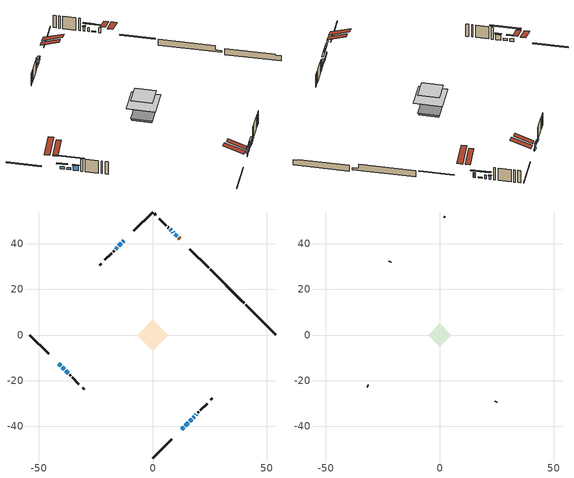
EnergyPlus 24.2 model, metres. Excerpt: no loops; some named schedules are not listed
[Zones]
conditioned space
 floor adiabatic (AdiabaticFloorConstruction): -6.83,0 0,6.83 6.83,0 0,-6.83 z3.37
 floor foundation (Slab1 construction): -4.68,0 0,4.68 4.68,0 0,-4.68 z-2.19
 floor foundation (Slab1 construction 1): -4.97,0 0,4.97 4.97,0 0,-4.97 z-1.43
 wall outside (RimJoist1 construction): 0,-54.03 8.3,-45.73 / -54.03,0 -45.73,-8.3 / 0,54.03 -8.3,45.73 / 24.57,29.46 16.27,37.76 z0.93:1.23
 wall outside (AdiabaticWallConstruction 1): 11.84,42.19 11.32,42.71 z0.93:2.96
 wall outside (AdiabaticWallConstruction): -12.73,41.31 -13.16,40.87 z0.93:1.24; -41.3,-12.73 -40.42,-13.61 / -15.57,38.46 -16.31,37.73 / 16.22,-37.82 17.1,-36.94 z0.93:1.97; 10.67,43.37 9.75,44.28 z0.93:1.41; 12.73,-41.3 13.61,-40.42 / 14.27,-39.77 15.56,-38.47 / -39.77,-14.26 -38.89,-15.15 z0.93:1.72; -13.82,40.22 -14.91,39.12 z0.93:2.78; 9.09,44.94 8.72,45.32 / 8.06,45.97 7.68,46.35 z0.93:2.48; -38.23,-15.8 -37.14,-16.9 z0.93:2.96; 17.75,-36.28 18.13,-35.9 / 18.79,-35.25 19.16,-34.87 z0.93:2.15
 wall outside (Wall1 construction): 19.82,-34.21 20.24,-33.8 / -36.48,-17.55 -36.07,-17.97 / -16.96,37.07 -17.38,36.66 / 7.03,47.01 6.61,47.42 z0.93:5.81
 wall outside (Wall2 construction): 20.89,-33.14 23.9,-30.13 / -35.41,-18.63 -32.4,-21.63 / -18.04,36 -21.04,32.99 / 5.95,48.08 2.95,51.09 z0.93:5.81
 wall outside (Wall4 construction): 25.49,-28.54 26.19,-27.84 / -30.81,-23.23 -30.11,-23.92 / -22.64,31.4 -23.33,30.7 / 1.35,52.68 0.66,53.38 z0.93:5.81
 wall foundation (FoundationWall1 construction): 40.82,13.21,-2.19 40.82,13.21,0.17 52.71,1.32,0.17 52.71,1.32,-0.16 54.03,0,-0.16 54.03,0,-2.19
 wall foundation (FoundationWall2 construction): 25.23,28.8,-1.43 25.23,28.8,0.93 38.67,15.36,0.93 38.67,15.36,-0.68 40.17,13.87,-0.68 40.17,13.87,-1.43
 window (WindowConstruction 9): -12.73,41.3 -13.16,40.87 z0.93:1.23
 window (WindowConstruction 8): -41.3,-12.73 -40.42,-13.61 z0.93:1.97
 window (WindowConstruction 10): 10.67,43.37 9.75,44.28 z0.93:1.41
 window (WindowConstruction 11): 12.73,-41.3 13.61,-40.42 z0.93:1.72
 window (WindowConstruction 12): 14.27,-39.77 15.56,-38.47 z0.93:1.72
 window (WindowConstruction 13): -39.77,-14.27 -38.89,-15.15 z0.93:1.72
 window (WindowConstruction): -13.82,40.22 -14.91,39.12 z0.93:2.78
 window (WindowConstruction 1): -15.57,38.46 -16.31,37.73 z0.93:1.97
 window (WindowConstruction 2): 9.09,44.94 8.72,45.32 z0.93:2.48
 window (WindowConstruction 3): 8.06,45.97 7.68,46.35 z0.93:2.48
 window (WindowConstruction 4): -38.23,-15.8 -37.14,-16.9 z0.93:2.96
 window (WindowConstruction 5): 16.22,-37.82 17.1,-36.94 z0.93:1.97
 window (WindowConstruction 6): 17.75,-36.28 18.13,-35.9 z0.93:2.15
 window (WindowConstruction 7): 18.79,-35.25 19.16,-34.87 z0.93:2.15
 door (Door): 11.84,42.19 11.32,42.71 z0.93:2.96
 ceiling adiabatic (AdiabaticFloorConstruction): 0,-6.83 6.83,0 0,6.83 -6.83,0 z3.37
 roof outside (Roof2 construction): 12.07,-41.96,5.81 7.68,-37.57,7.88 6.52,-38.72,7.88 10.91,-43.12,5.81; -41.96,-12.07,5.81 -37.57,-7.68,7.88 -38.72,-6.52,7.88 -43.12,-10.91,5.81; -12.07,41.96,5.81 -7.68,37.57,7.88 -6.52,38.72,7.88 -10.91,43.12,5.81; 12.5,41.53,5.81 8.11,37.14,7.88 9.26,35.98,7.88 13.66,40.38,5.81
attic - vented
 floor to conditioned space (Floor1 construction Reversed): -5.06,0 0,5.06 5.06,0 0,-5.06 z5.81
 wall outside (Wall3 construction): 24.56,-29.48 24.84,-29.2 / -31.74,-22.29 -31.46,-22.57 / -21.7,32.33 -21.98,32.05 / 2.29,51.74 2.01,52.02 z0.93:5.81
 roof outside (Roof1 construction): 10.26,-43.78,5.81 5.33,-38.85,8.13 4.03,-40.15,8.13 8.96,-45.07,5.81; -43.78,-10.26,5.81 -38.85,-5.33,8.13 -40.15,-4.03,8.13 -45.07,-8.96,5.81; -10.26,43.78,5.81 -5.33,38.85,8.13 -4.03,40.15,8.13 -8.96,45.07,5.81; 14.31,39.72,5.81 9.38,34.79,8.13 10.68,33.49,8.13 15.61,38.42,5.81
shading: -13.49,40.55 -12.4,41.63 -12.73,41.95 -13.81,40.87 z1.7; -39.56,-14.47 -42.17,-11.87 -42.49,-12.19 -39.89,-14.8 z3.19; 8.02,46.01 12.39,41.64 12.72,41.97 8.35,46.33 z3.85; 15.44,-38.59 10.9,-43.14 11.22,-43.46 15.77,-38.92 z4.31; 17.39,-36.64 12.43,-41.6 12.76,-41.92 17.72,-36.97 z4.31; -35.66,-18.38 -43,-11.04 -43.32,-11.36 -35.98,-18.7 z6.29; -15.07,38.96 -13.66,40.38 -13.98,40.7 -15.4,39.28 z3.01; -16.47,37.56 -15.41,38.63 -15.73,38.95 -16.79,37.89 z2.2; 7.64,46.39 10.17,43.86 10.5,44.19 7.97,46.72 z4; 7.52,46.51 8.22,45.81 8.55,46.14 7.85,46.84 z2.71; -36.93,-17.11 -38.44,-15.59 -38.77,-15.92 -37.25,-17.43 z3.26; 17.2,-36.83 16.11,-37.92 16.44,-38.25 17.53,-37.16 z2.12; 18.24,-35.8 17.65,-36.39 17.97,-36.71 18.56,-36.12 z2.3; 19.27,-34.76 18.68,-35.35 19.01,-35.68 19.59,-35.09 z2.3
[Building]
Building 1: Terrain=Suburbs
[Site:Location]
Edmonton Intl AP_AB: Latitude {deg}=53.31; Longitude {deg}=-113.58; Time Zone {hr}=-7; Elevation {m}=723; Keep Site Location Information=Yes
[Site:GroundTemperature:Shallow]
-1.56185, -3.61833, -3.78302, -2.80711, 1.11059, 5.01004, 8.39065, 10.5322, 10.7141, 8.97234, 5.67794, 1.89811
[Site:WaterMainsTemperature]
Calculation Method=Schedule; Temperature Schedule=mains temperature schedule
[Material] Roughness=Rough; Thermal Absorptance=0.9
Name | Thickness {m} | Conductivity {W/m-K} | Density {kg/m3} | Specific Heat {J/kg-K} | Solar Absorptance | Visible Absorptance
asphalt or fiberglass shingles | 0.00635 | 0.162714 | 1121.4 | 1465.45 | 0.4 | 0.4
ceiling loosefill ins | 0.169333 | 0.0480833 | 16.02 | 1046.75 | 0.7 | 0.7
ceiling stud and cavity | 0.1397 | 0.14885 | 65.682 | 1177.47 | 0.7 | 0.7
concrete 4.0 in. | 0.1016 | 1.803125 | 2242.8 | 837.4 | 0.7 | 0.7
concrete 8.0 in. | 0.2032 | 1.803125 | 2242.8 | 837.4 | 0.7 | 0.7
door material | 0.04445 | 0.053851 | 512.64 | 1214.23 | 0.7 | 0.7
exterior vertical ins | 0.0460229 | 0.029427 | 32.04 | 1214.23 | 0.7 | 0.7
exterior vertical ins 1 | 0.0442575 | 0.029427 | 32.04 | 1214.23 | 0.7 | 0.7
floor covering | 0.0127 | 0.0433444 | 54.468 | 1339.84 | 0.6 | 0.6
floor rigid ins; wall rigid ins 1 | 0.512978 | 0.029427 | 32.04 | 1214.23 | 0.7 | 0.7
floor stud and cavity | 0.1397 | 1.75129 | 37.0049 | 1207.88 | 0.7 | 0.7
furniture material conditioned space 1 | 0.1524 | 0.115458 | 640.8 | 1214.23 | 0.6 | 0.6
gypsum board | 0.0127 | 0.160291 | 801 | 837.4 | 0.6 | 0.6
gypsum board 1 | 0.0127 | 0.160291 | 801 | 837.4 | 0.7 | 0.7
osb sheathing 0.5 in. | 0.0127 | 0.115458 | 512.64 | 1214.23 | 0.7 | 0.7
osb sheathing 0.75 in. | 0.01905 | 0.115458 | 512.64 | 1214.23 | 0.7 | 0.7
osb sheathing 2.0 in. | 0.0508 | 0.115458 | 512.64 | 1214.23 | 0.7 | 0.7
rim joist stud and cavity | 0.0508 | 0.0310355 | 125.044 | 1163.47 | 0.6 | 0.6
roof rigid ins | 0.103632 | 0.029427 | 32.04 | 1214.23 | 0.7 | 0.7
roof stud and cavity | 0.2032 | 0.195334 | 78.34581 | 1123.46 | 0.7 | 0.7
wall rigid ins | 0.051816 | 0.029427 | 32.04 | 1214.23 | 0.7 | 0.7
wall stud and cavity | 0.1397 | 0.233353 | 139.0536 | 1170.24 | 0.7 | 0.7
wall stud and cavity 1 | 0.1397 | 0.219171 | 139.0536 | 1170.24 | 0.7 | 0.7
wall stud and cavity 2 | 0.0889 | 6.9971 | 50.32683 | 1063.81 | 0.6 | 0.6
wall stud and cavity 3 | 0.1397 | 0.319716 | 139.0536 | 1170.24 | 0.7 | 0.7
wall stud and cavity 4 | 0.0889 | 0.380278 | 52.3479 | 1209.89 | 0.7 | 0.7
wall stud and cavity 5 | 0.0889 | 0.391764 | 83.0341 | 1211.67 | 0.7 | 0.7
wood siding | 0.0254 | 0.102417 | 544.68 | 1172.36 | 0.4 | 0.4
wood siding 1 | 0.00254 | 0.102417 | 544.68 | 1172.36 | 0.4 | 0.4
wood siding 2; wood siding 3; wood siding 4 | 0.0254 | 0.102417 | 544.68 | 1172.36 | 0.7 | 0.7
[WindowMaterial:SimpleGlazingSystem]
Name | U-Factor {W/m2-K} | Solar Heat Gain Coefficient
WindowMaterial | 2.78847 | 0.69
WindowMaterial 1 | 2.779381 | 0.53
WindowMaterial 10 | 2.77711 | 0.53
WindowMaterial 11 | 2.78165 | 0.56
WindowMaterial 2 | 2.77257 | 0.52
WindowMaterial 3 | 2.76291 | 0.62
WindowMaterial 4 | 2.79301 | 0.62
WindowMaterial 5 | 2.78222 | 0.55
WindowMaterial 6 | 2.76008 | 0.61
WindowMaterial 7 | 2.76916 | 0.51
WindowMaterial 8 | 2.71352 | 0.49
WindowMaterial 9 | 5.29928 | 0.62
[Construction]
AdiabaticFloorConstruction: floor stud and cavity, floor rigid ins, osb sheathing 0.75 in., floor covering
AdiabaticWallConstruction: wood siding 3, wall rigid ins 1, wall stud and cavity 4, gypsum board
AdiabaticWallConstruction 1: wood siding 4, wall rigid ins 1, wall stud and cavity 4, gypsum board
Door: door material
Floor1 construction Reversed: gypsum board, ceiling stud and cavity, ceiling loosefill ins
FoundationWall1 construction; FoundationWall2 construction: concrete 8.0 in., gypsum board 1
furniture construction conditioned space 1: furniture material conditioned space 1
PartitionWallConstruction: gypsum board, wall stud and cavity 5, gypsum board
RimJoist1 construction: wood siding 2, osb sheathing 2.0 in., rim joist stud and cavity
Roof1 construction: asphalt or fiberglass shingles
Roof2 construction: asphalt or fiberglass shingles, roof rigid ins, osb sheathing 0.75 in., roof stud and cavity, gypsum board
Slab1 construction; Slab1 construction 1: concrete 4.0 in.
Wall1 construction: wood siding, wall rigid ins, osb sheathing 0.5 in., wall stud and cavity, gypsum board
Wall2 construction: wood siding, wall rigid ins, osb sheathing 0.5 in., wall stud and cavity 1, gypsum board
Wall3 construction: wood siding 1, wall stud and cavity 2
Wall4 construction: wood siding, wall rigid ins, osb sheathing 0.5 in., wall stud and cavity 3, gypsum board
WindowConstruction: WindowMaterial
WindowConstruction 1: WindowMaterial 1
WindowConstruction 10: WindowMaterial 9
WindowConstruction 11; WindowConstruction 13: WindowMaterial 10
WindowConstruction 12: WindowMaterial 11
WindowConstruction 2: WindowMaterial 2
WindowConstruction 3: WindowMaterial 3
WindowConstruction 4: WindowMaterial 4
WindowConstruction 5; WindowConstruction 8: WindowMaterial 5
WindowConstruction 6: WindowMaterial 6
WindowConstruction 7: WindowMaterial 7
WindowConstruction 9: WindowMaterial 8
[Zone] Multiplier=1; Part of Total Floor Area=Yes
Name | Volume {m3}
attic - vented | 19.3257
conditioned space | 481.9
[Space]
Name | Zone | Volume {m3}
attic - vented 1 | attic - vented | 19.3257
conditioned space 1 | conditioned space | 481.9
[ZoneInfiltration:EffectiveLeakageArea]
infil attic - vented 1: Zone or Space=attic - vented 1; Schedule=Always On Discrete; Effective Air Leakage Area {cm2}=1781.91; Stack Coefficient=0.000500718; Wind Coefficient=1.51188e-05
[ZoneMixing]
whole house fan mix: Zone or Space=attic - vented; Schedule=Always On Continuous; Design Flow Rate Calculation Method=Flow/Zone; Design Flow Rate {m3/s}=0; Source Zone or Space=conditioned space
[SurfaceProperty:ExposedFoundationPerimeter] Exposed Perimeter Calculation Method=TotalExposedPerimeter
Name | Total Exposed Perimeter {m}
Slab1 | 18.684
Slab1 1 | 21.123
[InternalMass] Zone or ZoneList=conditioned space; Space or SpaceList=conditioned space 1
Name | Construction | Surface Area {m2}
furniture mass conditioned space 1 | furniture construction conditioned space 1 | 74.6398
partition wall mass | PartitionWallConstruction | 186.599
[Lights]
interior lighting: Zone or ZoneList or Space or SpaceList=conditioned space 1; Schedule=interior lighting schedule; Design Level Calculation Method=LightingLevel; Lighting Level {W}=343.2; Return Air Fraction=0; Fraction Radiant=0.6; Fraction Visible=0.2; Fraction Replaceable=1
[People]
occupants: Zone or ZoneList or Space or SpaceList=conditioned space 1; Number of People Schedule=occupants schedule; Number of People Calculation Method=People; Number of People=3; Fraction Radiant=0.314171; Sensible Heat Fraction=0.56303; Activity Level Schedule=occupants activity schedule; Carbon Dioxide Generation Rate {m3/s-W}=0; Enable ASHRAE 55 Comfort Warnings=No; Mean Radiant Temperature Calculation Type=EnclosureAveraged
[ElectricEquipment] Zone or ZoneList or Space or SpaceList=conditioned space 1; Design Level Calculation Method=EquipmentLevel
Name | Schedule | Design Level {W} | Fraction Latent | Fraction Radiant | Fraction Lost
clothes dryer | clothes dryer schedule | 140.772 | 0.015 | 0.081 | 0.85
clothes washer | clothes washer schedule | 32.1985 | 0.03 | 0.162 | 0.7
cooking range | cooking range schedule | 215.147 | 0.08 | 0.432 | 0.2
dishwasher | dishwasher schedule | 66.8632 | 0.3 | 0.18 | 0.4
fridge | fridge schedule | 72.9452 | 0 | 0.6 | 0
mech vent bath fan 0 | mech vent bath fan 0 schedule | 25.1 | 0 | 0 | 1
mech vent bath fan 1 | mech vent bath fan 1 schedule | 25.1 | 0 | 0 | 1
mech vent house fan | mech vent house fan schedule | 0 | 0 | 0 | 1
mech vent house fan cfis | mech vent house fan cfis schedule | 0 | 0 | 0 | 0
mech vent range fan 0 | mech vent range fan 0 schedule | 57 | 0 | 0 | 1
misc plug loads | misc plug loads schedule | 494.7 | 0.045 | 0.513 | 0.1
whole house fan | Always On Discrete | 0 | 0 | 0 | 1
[OtherEquipment] Zone or ZoneList or Space or SpaceList=conditioned space 1; Design Level Calculation Method=EquipmentLevel
Name | Fuel Type | Schedule | Design Level {W} | Fraction Latent | Fraction Radiant | Fraction Lost
clothes dryer 1 | Electricity | clothes dryer schedule | 0 | 0.015 | 0.081 | 0.85
cooking range 1 | Electricity | cooking range schedule | 0 | 0.08 | 0.432 | 0.2
general water use latent | None | general water use schedule | 62.594 | 1 | 0 | 0
general water use sensible | None | general water use schedule | -61.6891 | 0 | 0.6 | 0
mech vent house fan latent load | None | Always On Discrete | 0 | 1 | 0 | 0
mech vent house fan sensible load | None | Always On Discrete | 0 | 0 | 0 | 0
water heater energy adjustment1 | NaturalGas | Always On Discrete | 0.01 | 0 | 0 | 1
[ZoneInfiltration:DesignFlowRate] Zone or ZoneList or Space or SpaceList=conditioned space 1; Schedule=Always On Discrete; Design Flow Rate Calculation Method=Flow/Zone; Design Flow Rate {m3/s}=0
infil flow; natural vent flow; whole house fan flow
[Foundation:Kiva] Initial Indoor Air Temperature {C}=18; Wall Depth Below Slab {m}=0.2032; Custom Block Depth 1 {m}=2.36001; Custom Block X Position 1 {m}=0.2159; Custom Block Z Position 1 {m}=0
Name | Wall Height Above Grade {m} | Custom Block Material Name 1
Foundation Kiva 1 | 0.170017 | exterior vertical ins
Foundation Kiva 2 | 0.930006 | exterior vertical ins 1
[Foundation:Kiva:Settings]
Soil Conductivity {W/m-K}=0.849921; Soil Density {kg/m3}=1842.3; Soil Specific Heat {J/kg-K}=418.7; Ground Solar Absorptivity=0.9; Ground Thermal Absorptivity=0.9; Ground Surface Roughness {m}=0.03; Far-Field Width {m}=40; Deep-Ground Boundary Condition=ZeroFlux; Deep-Ground Depth {m}=40; Minimum Cell Dimension {m}=0.2; Maximum Cell Growth Coefficient=3; Simulation Timestep=Timestep
[Exterior:Lights]
exterior lighting: Schedule=exterior lighting schedule; Design Level {W}=75.6
[Schedule:Constant]
Name | Hourly Value
Always On Continuous; mech vent house fan schedule; mech vent house fan cfis schedule; Always On Discrete | 1
occupants activity schedule | 117.228
fridge schedule | 0
[Schedule:Week:Daily]
interior lighting schedule Week Rule - Jan1-Jan27: interior lighting schedule day, interior lighting schedule day, interior lighting schedule day, interior lighting schedule day, interior lighting schedule day, interior lighting schedule day, interior lighting schedule day, interior lighting schedule default day, interior lighting schedule default day, interior lighting schedule default day, interior lighting schedule default day, interior lighting schedule default day
interior lighting schedule Week Rule - Jan28-Feb3: interior lighting schedule day, interior lighting schedule day, interior lighting schedule day, interior lighting schedule day, interior lighting schedule day 1, interior lighting schedule day 1, interior lighting schedule day 1, interior lighting schedule default day, interior lighting schedule default day, interior lighting schedule default day, interior lighting schedule default day, interior lighting schedule default day
interior lighting schedule Week Rule - Feb4-Feb24: interior lighting schedule day 1, interior lighting schedule day 1, interior lighting schedule day 1, interior lighting schedule day 1, interior lighting schedule day 1, interior lighting schedule day 1, interior lighting schedule day 1, interior lighting schedule default day, interior lighting schedule default day, interior lighting schedule default day, interior lighting schedule default day, interior lighting schedule default day
interior lighting schedule Week Rule - Feb25-Mar3: interior lighting schedule day 1, interior lighting schedule day 1, interior lighting schedule day 1, interior lighting schedule day 1, interior lighting schedule day 2, interior lighting schedule day 2, interior lighting schedule day 2, interior lighting schedule default day, interior lighting schedule default day, interior lighting schedule default day, interior lighting schedule default day, interior lighting schedule default day
interior lighting schedule Week Rule - Mar4-Mar31: interior lighting schedule day 2, interior lighting schedule day 2, interior lighting schedule day 2, interior lighting schedule day 2, interior lighting schedule day 2, interior lighting schedule day 2, interior lighting schedule day 2, interior lighting schedule default day, interior lighting schedule default day, interior lighting schedule default day, interior lighting schedule default day, interior lighting schedule default day
interior lighting schedule Week Rule - Apr1-Apr28: interior lighting schedule day 3, interior lighting schedule day 3, interior lighting schedule day 3, interior lighting schedule day 3, interior lighting schedule day 3, interior lighting schedule day 3, interior lighting schedule day 3, interior lighting schedule default day, interior lighting schedule default day, interior lighting schedule default day, interior lighting schedule default day, interior lighting schedule default day
interior lighting schedule Week Rule - Apr29-May5: interior lighting schedule day 3, interior lighting schedule day 3, interior lighting schedule day 4, interior lighting schedule day 4, interior lighting schedule day 4, interior lighting schedule day 4, interior lighting schedule day 4, interior lighting schedule default day, interior lighting schedule default day, interior lighting schedule default day, interior lighting schedule default day, interior lighting schedule default day
interior lighting schedule Week Rule - May6-May26: interior lighting schedule day 4, interior lighting schedule day 4, interior lighting schedule day 4, interior lighting schedule day 4, interior lighting schedule day 4, interior lighting schedule day 4, interior lighting schedule day 4, interior lighting schedule default day, interior lighting schedule default day, interior lighting schedule default day, interior lighting schedule default day, interior lighting schedule default day
interior lighting schedule Week Rule - May27-Jun2: interior lighting schedule day 4, interior lighting schedule day 4, interior lighting schedule day 4, interior lighting schedule day 4, interior lighting schedule day 4, interior lighting schedule day 5, interior lighting schedule day 5, interior lighting schedule default day, interior lighting schedule default day, interior lighting schedule default day, interior lighting schedule default day, interior lighting schedule default day
interior lighting schedule Week Rule - Jun3-Jun30: interior lighting schedule day 5, interior lighting schedule day 5, interior lighting schedule day 5, interior lighting schedule day 5, interior lighting schedule day 5, interior lighting schedule day 5, interior lighting schedule day 5, interior lighting schedule default day, interior lighting schedule default day, interior lighting schedule default day, interior lighting schedule default day, interior lighting schedule default day
interior lighting schedule Week Rule - Jul1-Jul28: interior lighting schedule day 6, interior lighting schedule day 6, interior lighting schedule day 6, interior lighting schedule day 6, interior lighting schedule day 6, interior lighting schedule day 6, interior lighting schedule day 6, interior lighting schedule default day, interior lighting schedule default day, interior lighting schedule default day, interior lighting schedule default day, interior lighting schedule default day
interior lighting schedule Week Rule - Jul29-Aug4: interior lighting schedule day 6, interior lighting schedule day 6, interior lighting schedule day 6, interior lighting schedule day 7, interior lighting schedule day 7, interior lighting schedule day 7, interior lighting schedule day 7, interior lighting schedule default day, interior lighting schedule default day, interior lighting schedule default day, interior lighting schedule default day, interior lighting schedule default day
interior lighting schedule Week Rule - Aug5-Aug25: interior lighting schedule day 7, interior lighting schedule day 7, interior lighting schedule day 7, interior lighting schedule day 7, interior lighting schedule day 7, interior lighting schedule day 7, interior lighting schedule day 7, interior lighting schedule default day, interior lighting schedule default day, interior lighting schedule default day, interior lighting schedule default day, interior lighting schedule default day
interior lighting schedule Week Rule - Aug26-Sep1: interior lighting schedule day 7, interior lighting schedule day 7, interior lighting schedule day 7, interior lighting schedule day 7, interior lighting schedule day 7, interior lighting schedule day 7, interior lighting schedule day 8, interior lighting schedule default day, interior lighting schedule default day, interior lighting schedule default day, interior lighting schedule default day, interior lighting schedule default day
interior lighting schedule Week Rule - Sep2-Sep29: interior lighting schedule day 8, interior lighting schedule day 8, interior lighting schedule day 8, interior lighting schedule day 8, interior lighting schedule day 8, interior lighting schedule day 8, interior lighting schedule day 8, interior lighting schedule default day, interior lighting schedule default day, interior lighting schedule default day, interior lighting schedule default day, interior lighting schedule default day
interior lighting schedule Week Rule - Sep30-Oct6: interior lighting schedule day 8, interior lighting schedule day 9, interior lighting schedule day 9, interior lighting schedule day 9, interior lighting schedule day 9, interior lighting schedule day 9, interior lighting schedule day 9, interior lighting schedule default day, interior lighting schedule default day, interior lighting schedule default day, interior lighting schedule default day, interior lighting schedule default day
interior lighting schedule Week Rule - Oct7-Oct27: interior lighting schedule day 9, interior lighting schedule day 9, interior lighting schedule day 9, interior lighting schedule day 9, interior lighting schedule day 9, interior lighting schedule day 9, interior lighting schedule day 9, interior lighting schedule default day, interior lighting schedule default day, interior lighting schedule default day, interior lighting schedule default day, interior lighting schedule default day
interior lighting schedule Week Rule - Oct28-Nov3: interior lighting schedule day 9, interior lighting schedule day 9, interior lighting schedule day 9, interior lighting schedule day 9, interior lighting schedule day 10, interior lighting schedule day 10, interior lighting schedule day 10, interior lighting schedule default day, interior lighting schedule default day, interior lighting schedule default day, interior lighting schedule default day, interior lighting schedule default day
interior lighting schedule Week Rule - Nov4-Nov24: interior lighting schedule day 10, interior lighting schedule day 10, interior lighting schedule day 10, interior lighting schedule day 10, interior lighting schedule day 10, interior lighting schedule day 10, interior lighting schedule day 10, interior lighting schedule default day, interior lighting schedule default day, interior lighting schedule default day, interior lighting schedule default day, interior lighting schedule default day
interior lighting schedule Week Rule - Nov25-Dec1: interior lighting schedule day 10, interior lighting schedule day 10, interior lighting schedule day 10, interior lighting schedule day 10, interior lighting schedule day 10, interior lighting schedule day 10, interior lighting schedule day 11, interior lighting schedule default day, interior lighting schedule default day, interior lighting schedule default day, interior lighting schedule default day, interior lighting schedule default day
interior lighting schedule Week Rule - Dec2-Dec31: interior lighting schedule day 11, interior lighting schedule day 11, interior lighting schedule day 11, interior lighting schedule day 11, interior lighting schedule day 11, interior lighting schedule day 11, interior lighting schedule day 11, interior lighting schedule default day, interior lighting schedule default day, interior lighting schedule default day, interior lighting schedule default day, interior lighting schedule default day
occupants schedule Week Rule - Jan1-Dec31: occupants schedule day, occupants schedule day, occupants schedule day, occupants schedule day, occupants schedule day, occupants schedule day, occupants schedule day, occupants schedule default day, occupants schedule default day, occupants schedule default day, occupants schedule default day, occupants schedule default day
clothes dryer schedule Week Rule - Jan1-Dec31: clothes dryer schedule day, clothes dryer schedule day, clothes dryer schedule day, clothes dryer schedule day, clothes dryer schedule day, clothes dryer schedule day, clothes dryer schedule day, clothes dryer schedule default day, clothes dryer schedule default day, clothes dryer schedule default day, clothes dryer schedule default day, clothes dryer schedule default day
clothes washer schedule Week Rule - Jan1-Dec31: clothes washer schedule day, clothes washer schedule day, clothes washer schedule day, clothes washer schedule day, clothes washer schedule day, clothes washer schedule day, clothes washer schedule day, clothes washer schedule default day, clothes washer schedule default day, clothes washer schedule default day, clothes washer schedule default day, clothes washer schedule default day
cooking range schedule Week Rule - Jan1-Dec31: cooking range schedule day, cooking range schedule day, cooking range schedule day, cooking range schedule day, cooking range schedule day, cooking range schedule day, cooking range schedule day, cooking range schedule default day, cooking range schedule default day, cooking range schedule default day, cooking range schedule default day, cooking range schedule default day
dishwasher schedule Week Rule - Jan1-Dec31: dishwasher schedule day, dishwasher schedule day, dishwasher schedule day, dishwasher schedule day, dishwasher schedule day, dishwasher schedule day, dishwasher schedule day, dishwasher schedule default day, dishwasher schedule default day, dishwasher schedule default day, dishwasher schedule default day, dishwasher schedule default day
mech vent bath fan 0 schedule Week Rule - Jan1-Dec31: mech vent bath fan 0 schedule day, mech vent bath fan 0 schedule day, mech vent bath fan 0 schedule day, mech vent bath fan 0 schedule day, mech vent bath fan 0 schedule day, mech vent bath fan 0 schedule day, mech vent bath fan 0 schedule day, mech vent bath fan 0 schedule default day, mech vent bath fan 0 schedule default day, mech vent bath fan 0 schedule default day, mech vent bath fan 0 schedule default day, mech vent bath fan 0 schedule default day
mech vent bath fan 1 schedule Week Rule - Jan1-Dec31: mech vent bath fan 1 schedule day, mech vent bath fan 1 schedule day, mech vent bath fan 1 schedule day, mech vent bath fan 1 schedule day, mech vent bath fan 1 schedule day, mech vent bath fan 1 schedule day, mech vent bath fan 1 schedule day, mech vent bath fan 1 schedule default day, mech vent bath fan 1 schedule default day, mech vent bath fan 1 schedule default day, mech vent bath fan 1 schedule default day, mech vent bath fan 1 schedule default day
mech vent range fan 0 schedule Week Rule - Jan1-Dec31: mech vent range fan 0 schedule day, mech vent range fan 0 schedule day, mech vent range fan 0 schedule day, mech vent range fan 0 schedule day, mech vent range fan 0 schedule day, mech vent range fan 0 schedule day, mech vent range fan 0 schedule day, mech vent range fan 0 schedule default day, mech vent range fan 0 schedule default day, mech vent range fan 0 schedule default day, mech vent range fan 0 schedule default day, mech vent range fan 0 schedule default day
misc plug loads schedule Week Rule - Jan1-Dec31: misc plug loads schedule day, misc plug loads schedule day, misc plug loads schedule day, misc plug loads schedule day, misc plug loads schedule day, misc plug loads schedule day, misc plug loads schedule day, misc plug loads schedule default day, misc plug loads schedule default day, misc plug loads schedule default day, misc plug loads schedule default day, misc plug loads schedule default day
general water use schedule Week Rule - Jan1-Dec31: general water use schedule day, general water use schedule day, general water use schedule day, general water use schedule day, general water use schedule day, general water use schedule day, general water use schedule day, general water use schedule default day, general water use schedule default day, general water use schedule default day, general water use schedule default day, general water use schedule default day
exterior lighting schedule Week Rule - Jan1-Jan27: exterior lighting schedule day, exterior lighting schedule day, exterior lighting schedule day, exterior lighting schedule day, exterior lighting schedule day, exterior lighting schedule day, exterior lighting schedule day, exterior lighting schedule default day, exterior lighting schedule default day, exterior lighting schedule default day, exterior lighting schedule default day, exterior lighting schedule default day
exterior lighting schedule Week Rule - Jan28-Feb3: exterior lighting schedule day, exterior lighting schedule day, exterior lighting schedule day, exterior lighting schedule day, exterior lighting schedule day 1, exterior lighting schedule day 1, exterior lighting schedule day 1, exterior lighting schedule default day, exterior lighting schedule default day, exterior lighting schedule default day, exterior lighting schedule default day, exterior lighting schedule default day
exterior lighting schedule Week Rule - Feb4-Feb24: exterior lighting schedule day 1, exterior lighting schedule day 1, exterior lighting schedule day 1, exterior lighting schedule day 1, exterior lighting schedule day 1, exterior lighting schedule day 1, exterior lighting schedule day 1, exterior lighting schedule default day, exterior lighting schedule default day, exterior lighting schedule default day, exterior lighting schedule default day, exterior lighting schedule default day
exterior lighting schedule Week Rule - Feb25-Mar3: exterior lighting schedule day 1, exterior lighting schedule day 1, exterior lighting schedule day 1, exterior lighting schedule day 1, exterior lighting schedule day 2, exterior lighting schedule day 2, exterior lighting schedule day 2, exterior lighting schedule default day, exterior lighting schedule default day, exterior lighting schedule default day, exterior lighting schedule default day, exterior lighting schedule default day
exterior lighting schedule Week Rule - Mar4-Mar31: exterior lighting schedule day 2, exterior lighting schedule day 2, exterior lighting schedule day 2, exterior lighting schedule day 2, exterior lighting schedule day 2, exterior lighting schedule day 2, exterior lighting schedule day 2, exterior lighting schedule default day, exterior lighting schedule default day, exterior lighting schedule default day, exterior lighting schedule default day, exterior lighting schedule default day
exterior lighting schedule Week Rule - Apr1-Apr28: exterior lighting schedule day 3, exterior lighting schedule day 3, exterior lighting schedule day 3, exterior lighting schedule day 3, exterior lighting schedule day 3, exterior lighting schedule day 3, exterior lighting schedule day 3, exterior lighting schedule default day, exterior lighting schedule default day, exterior lighting schedule default day, exterior lighting schedule default day, exterior lighting schedule default day
exterior lighting schedule Week Rule - Apr29-May5: exterior lighting schedule day 3, exterior lighting schedule day 3, exterior lighting schedule day 4, exterior lighting schedule day 4, exterior lighting schedule day 4, exterior lighting schedule day 4, exterior lighting schedule day 4, exterior lighting schedule default day, exterior lighting schedule default day, exterior lighting schedule default day, exterior lighting schedule default day, exterior lighting schedule default day
exterior lighting schedule Week Rule - May6-May26: exterior lighting schedule day 4, exterior lighting schedule day 4, exterior lighting schedule day 4, exterior lighting schedule day 4, exterior lighting schedule day 4, exterior lighting schedule day 4, exterior lighting schedule day 4, exterior lighting schedule default day, exterior lighting schedule default day, exterior lighting schedule default day, exterior lighting schedule default day, exterior lighting schedule default day
exterior lighting schedule Week Rule - May27-Jun2: exterior lighting schedule day 4, exterior lighting schedule day 4, exterior lighting schedule day 4, exterior lighting schedule day 4, exterior lighting schedule day 4, exterior lighting schedule day 5, exterior lighting schedule day 5, exterior lighting schedule default day, exterior lighting schedule default day, exterior lighting schedule default day, exterior lighting schedule default day, exterior lighting schedule default day
exterior lighting schedule Week Rule - Jun3-Jun30: exterior lighting schedule day 5, exterior lighting schedule day 5, exterior lighting schedule day 5, exterior lighting schedule day 5, exterior lighting schedule day 5, exterior lighting schedule day 5, exterior lighting schedule day 5, exterior lighting schedule default day, exterior lighting schedule default day, exterior lighting schedule default day, exterior lighting schedule default day, exterior lighting schedule default day
exterior lighting schedule Week Rule - Jul1-Jul28: exterior lighting schedule day 6, exterior lighting schedule day 6, exterior lighting schedule day 6, exterior lighting schedule day 6, exterior lighting schedule day 6, exterior lighting schedule day 6, exterior lighting schedule day 6, exterior lighting schedule default day, exterior lighting schedule default day, exterior lighting schedule default day, exterior lighting schedule default day, exterior lighting schedule default day
exterior lighting schedule Week Rule - Jul29-Aug4: exterior lighting schedule day 6, exterior lighting schedule day 6, exterior lighting schedule day 6, exterior lighting schedule day 7, exterior lighting schedule day 7, exterior lighting schedule day 7, exterior lighting schedule day 7, exterior lighting schedule default day, exterior lighting schedule default day, exterior lighting schedule default day, exterior lighting schedule default day, exterior lighting schedule default day
[Schedule:Year]
interior lighting schedule: interior lighting schedule Week Rule - Jan1-Jan27, 1, 1, 1, 27, interior lighting schedule Week Rule - Jan28-Feb3, 1, 28, 2, 3, interior lighting schedule Week Rule - Feb4-Feb24, 2, 4, 2, 24, interior lighting schedule Week Rule - Feb25-Mar3, 2, 25, 3, 3, interior lighting schedule Week Rule - Mar4-Mar31, 3, 4, 3, 31, interior lighting schedule Week Rule - Apr1-Apr28, 4, 1, 4, 28, interior lighting schedule Week Rule - Apr29-May5, 4, 29, 5, 5, interior lighting schedule Week Rule - May6-May26, 5, 6, 5, 26, interior lighting schedule Week Rule - May27-Jun2, 5, 27, 6, 2, interior lighting schedule Week Rule - Jun3-Jun30, 6, 3, 6, 30, interior lighting schedule Week Rule - Jul1-Jul28, 7, 1, 7, 28, interior lighting schedule Week Rule - Jul29-Aug4, 7, 29, 8, 4, interior lighting schedule Week Rule - Aug5-Aug25, 8, 5, 8, 25, interior lighting schedule Week Rule - Aug26-Sep1, 8, 26, 9, 1, interior lighting schedule Week Rule - Sep2-Sep29, 9, 2, 9, 29, interior lighting schedule Week Rule - Sep30-Oct6, 9, 30, 10, 6, interior lighting schedule Week Rule - Oct7-Oct27, 10, 7, 10, 27, interior lighting schedule Week Rule - Oct28-Nov3, 10, 28, 11, 3, interior lighting schedule Week Rule - Nov4-Nov24, 11, 4, 11, 24, interior lighting schedule Week Rule - Nov25-Dec1, 11, 25, 12, 1, interior lighting schedule Week Rule - Dec2-Dec31, 12, 2, 12, 31
occupants schedule: occupants schedule Week Rule - Jan1-Dec31, 1, 1, 12, 31
clothes dryer schedule: clothes dryer schedule Week Rule - Jan1-Dec31, 1, 1, 12, 31
clothes washer schedule: clothes washer schedule Week Rule - Jan1-Dec31, 1, 1, 12, 31
cooking range schedule: cooking range schedule Week Rule - Jan1-Dec31, 1, 1, 12, 31
dishwasher schedule: dishwasher schedule Week Rule - Jan1-Dec31, 1, 1, 12, 31
mech vent bath fan 0 schedule: mech vent bath fan 0 schedule Week Rule - Jan1-Dec31, 1, 1, 12, 31
mech vent bath fan 1 schedule: mech vent bath fan 1 schedule Week Rule - Jan1-Dec31, 1, 1, 12, 31
mech vent range fan 0 schedule: mech vent range fan 0 schedule Week Rule - Jan1-Dec31, 1, 1, 12, 31
misc plug loads schedule: misc plug loads schedule Week Rule - Jan1-Dec31, 1, 1, 12, 31
general water use schedule: general water use schedule Week Rule - Jan1-Dec31, 1, 1, 12, 31
exterior lighting schedule: exterior lighting schedule Week Rule - Jan1-Jan27, 1, 1, 1, 27, exterior lighting schedule Week Rule - Jan28-Feb3, 1, 28, 2, 3, exterior lighting schedule Week Rule - Feb4-Feb24, 2, 4, 2, 24, exterior lighting schedule Week Rule - Feb25-Mar3, 2, 25, 3, 3, exterior lighting schedule Week Rule - Mar4-Mar31, 3, 4, 3, 31, exterior lighting schedule Week Rule - Apr1-Apr28, 4, 1, 4, 28, exterior lighting schedule Week Rule - Apr29-May5, 4, 29, 5, 5, exterior lighting schedule Week Rule - May6-May26, 5, 6, 5, 26, exterior lighting schedule Week Rule - May27-Jun2, 5, 27, 6, 2, exterior lighting schedule Week Rule - Jun3-Jun30, 6, 3, 6, 30, exterior lighting schedule Week Rule - Jul1-Jul28, 7, 1, 7, 28, exterior lighting schedule Week Rule - Jul29-Aug4, 7, 29, 8, 4, exterior lighting schedule Week Rule - Aug5-Aug25, 8, 5, 8, 25, exterior lighting schedule Week Rule - Aug26-Sep1, 8, 26, 9, 1, exterior lighting schedule Week Rule - Sep2-Sep29, 9, 2, 9, 29, exterior lighting schedule Week Rule - Sep30-Oct6, 9, 30, 10, 6, exterior lighting schedule Week Rule - Oct7-Oct27, 10, 7, 10, 27, exterior lighting schedule Week Rule - Oct28-Nov3, 10, 28, 11, 3, exterior lighting schedule Week Rule - Nov4-Nov24, 11, 4, 11, 24, exterior lighting schedule Week Rule - Nov25-Dec1, 11, 25, 12, 1, exterior lighting schedule Week Rule - Dec2-Dec31, 12, 2, 12, 31
[Schedule:Compact]
mains temperature schedule: Through: 01/01, For: AllDays, Until: 24:00, 3.97167, Through: 01/02, For: AllDays, Until: 24:00, 3.90778, Through: 01/03, For: AllDays, Until: 24:00, 3.84556, Through: 01/04, For: AllDays, Until: 24:00, 3.78389, Through: 01/05, For: AllDays, Until: 24:00, 3.72278, Through: 01/06, For: AllDays, Until: 24:00, 3.66278, Through: 01/07, For: AllDays, Until: 24:00, 3.60389, Through: 01/08, For: AllDays, Until: 24:00, 3.54556, Through: 01/09, For: AllDays, Until: 24:00, 3.48833, Through: 01/10, For: AllDays, Until: 24:00, 3.43167, Through: 01/11, For: AllDays, Until: 24:00, 3.37611, Through: 01/12, For: AllDays, Until: 24:00, 3.32167, Through: 01/13, For: AllDays, Until: 24:00, 3.26833, Through: 01/14, For: AllDays, Until: 24:00, 3.21556, Through: 01/15, For: AllDays, Until: 24:00, 3.16444, Through: 01/16, For: AllDays, Until: 24:00, 3.11389, Through: 01/17, For: AllDays, Until: 24:00, 3.06444, Through: 01/18, For: AllDays, Until: 24:00, 3.01611, Through: 01/19, For: AllDays, Until: 24:00, 2.96889, Through: 01/20, For: AllDays, Until: 24:00, 2.92278, Through: 01/21, For: AllDays, Until: 24:00, 2.87722, Through: 01/22, For: AllDays, Until: 24:00, 2.83333, Through: 01/23, For: AllDays, Until: 24:00, 2.79056, Through: 01/24, For: AllDays, Until: 24:00, 2.74889, Through: 01/25, For: AllDays, Until: 24:00, 2.70833, Through: 01/26, For: AllDays, Until: 24:00, 2.66889, Through: 01/27, For: AllDays, Until: 24:00, 2.63056, Through: 01/28, For: AllDays, Until: 24:00, 2.59333, Through: 01/29, For: AllDays, Until: 24:00, 2.55778, Through: 01/30, For: AllDays, Until: 24:00, 2.52278, Through: 01/31, For: AllDays, Until: 24:00, 2.48944, Through: 02/01, For: AllDays, Until: 24:00, 2.45722, Through: 02/02, For: AllDays, Until: 24:00, 2.42611, Through: 02/03, For: AllDays, Until: 24:00, 2.39667, Through: 02/04, For: AllDays, Until: 24:00, 2.36833, Through: 02/05, For: AllDays, Until: 24:00, 2.34111, Through: 02/06, For: AllDays, Until: 24:00, 2.315, Through: 02/07, For: AllDays, Until: 24:00, 2.29056, Through: 02/08, For: AllDays, Until: 24:00, 2.26722, Through: 02/09, For: AllDays, Until: 24:00, 2.245, Through: 02/10, For: AllDays, Until: 24:00, 2.22444, Through: 02/11, For: AllDays, Until: 24:00, 2.20444, Through: 02/12, For: AllDays, Until: 24:00, 2.18667, Through: 02/13, For: AllDays, Until: 24:00, 2.17, Through: 02/14, For: AllDays, Until: 24:00, 2.15444, Through: 02/15, For: AllDays, Until: 24:00, 2.14, Through: 02/16, For: AllDays, Until: 24:00, 2.12722, Through: 02/17, For: AllDays, Until: 24:00, 2.11556, Through: 02/18, For: AllDays, Until: 24:00, 2.10556, Through: 02/19, For: AllDays, Until: 24:00, 2.09667, Through: 02/20, For: AllDays, Until: 24:00, 2.08889, Through: 02/21, For: AllDays, Until: 24:00, 2.08278, Through: 02/22, For: AllDays, Until: 24:00, 2.07833, Through: 02/23, For: AllDays, Until: 24:00, 2.07444, Through: 02/24, For: AllDays, Until: 24:00, 2.07278, Through: 02/25, For: AllDays, Until: 24:00, 2.07167, Through: 02/26, For: AllDays, Until: 24:00, 2.07222, Through: 02/27, For: AllDays, Until: 24:00, 2.07444, Through: 02/28, For: AllDays, Until: 24:00, 2.07778, Through: 03/01, For: AllDays, Until: 24:00, 2.08222, Through: 03/02, For: AllDays, Until: 24:00, 2.08833, Through: 03/03, For: AllDays, Until: 24:00, 2.09556, Through: 03/04, For: AllDays, Until: 24:00, 2.10444, Through: 03/05, For: AllDays, Until: 24:00, 2.11444, Through: 03/06, For: AllDays, Until: 24:00, 2.12556, Through: 03/07, For: AllDays, Until: 24:00, 2.13833, Through: 03/08, For: AllDays, Until: 24:00, 2.15278, Through: 03/09, For: AllDays, Until: 24:00, 2.16778, Through: 03/10, For: AllDays, Until: 24:00, 2.18444, Through: 03/11, For: AllDays, Until: 24:00, 2.20278, Through: 03/12, For: AllDays, Until: 24:00, 2.22167, Through: 03/13, For: AllDays, Until: 24:00, 2.24278, Through: 03/14, For: AllDays, Until: 24:00, 2.26444, Through: 03/15, For: AllDays, Until: 24:00, 2.28778, Through: 03/16, For: AllDays, Until: 24:00, 2.31222, Through: 03/17, For: AllDays, Until: 24:00, 2.33778, Through: 03/18, For: AllDays, Until: 24:00, 2.365, Through: 03/19, For: AllDays, Until: 24:00, 2.39333, Through: 03/20, For: AllDays, Until: 24:00, 2.42278, Through: 03/21, For: AllDays, Until: 24:00, 2.45389, Through: 03/22, For: AllDays, Until: 24:00, 2.48611, Through: 03/23, For: AllDays, Until: 24:00, 2.51889, Through: 03/24, For: AllDays, Until: 24:00, 2.55389, Through: 03/25, For: AllDays, Until: 24:00, 2.58944, Through: 03/26, For: AllDays, Until: 24:00, 2.62611, Through: 03/27, For: AllDays, Until: 24:00, 2.66444, Through: 03/28, For: AllDays, Until: 24:00, 2.70389, Through: 03/29, For: AllDays, Until: 24:00, 2.74389, Through: 03/30, For: AllDays, Until: 24:00, 2.78556, Through: 03/31, For: AllDays, Until: 24:00, 2.82833, Through: 04/01, For: AllDays, Until: 24:00, 2.87222, Through: 04/02, For: AllDays, Until: 24:00, 2.91722, Through: 04/03, For: AllDays, Until: 24:00, 2.96333, Through: 04/04, For: AllDays, Until: 24:00, 3.01056, Through: 04/05, For: AllDays, Until: 24:00, 3.05889, Through: 04/06, For: AllDays, Until: 24:00, 3.10833, Through: 04/07, For: AllDays, Until: 24:00, 3.15833, Through: 04/08, For: AllDays, Until: 24:00, 3.21, Through: 04/09, For: AllDays, Until: 24:00, 3.26222, Through: 04/10, For: AllDays, Until: 24:00, 3.31556, Through: 04/11, For: AllDays, Until: 24:00, 3.37, Through: 04/12, For: AllDays, Until: 24:00, 3.42556, Through: 04/13, For: AllDays, Until: 24:00, 3.48167, Through: 04/14, For: AllDays, Until: 24:00, 3.53889, Through: 04/15, For: AllDays, Until: 24:00, 3.59722, Through: 04/16, For: AllDays, Until: 24:00, 3.65611, Through: 04/17, For: AllDays, Until: 24:00, 3.71611, Through: 04/18, For: AllDays, Until: 24:00, 3.77667, Through: 04/19, For: AllDays, Until: 24:00, 3.83833, Through: 04/20, For: AllDays, Until: 24:00, 3.90111, Through: 04/21, For: AllDays, Until: 24:00, 3.96444, Through: 04/22, For: AllDays, Until: 24:00, 4.02833, Through: 04/23, For: AllDays, Until: 24:00, 4.09333, Through: 04/24, For: AllDays, Until: 24:00, 4.15889, Through: 04/25, For: AllDays, Until: 24:00, 4.225, Through: 04/26, For: AllDays, Until: 24:00, 4.29222, Through: 04/27, For: AllDays, Until: 24:00, 4.36, Through: 04/28, For: AllDays, Until: 24:00, 4.42833, Through: 04/29, For: AllDays, Until: 24:00, 4.49722, Through: 04/30, For: AllDays, Until: 24:00, 4.56667, Through: 05/01, For: AllDays, Until: 24:00, 4.63722, Through: 05/02, For: AllDays, Until: 24:00, 4.70833, Through: 05/03, For: AllDays, Until: 24:00, 4.77944, Through: 05/04, For: AllDays, Until: 24:00, 4.85167, Through: 05/05, For: AllDays, Until: 24:00, 4.92389, Through: 05/06, For: AllDays, Until: 24:00, 4.99722, Through: 05/07, For: AllDays, Until: 24:00, 5.07056, Through: 05/08, For: AllDays, Until: 24:00, 5.145, Through: 05/09, For: AllDays, Until: 24:00, 5.21944, Through: 05/10, For: AllDays, Until: 24:00, 5.29389, Through: 05/11, For: AllDays, Until: 24:00, 5.36944, Through: 05/12, For: AllDays, Until: 24:00, 5.445, Through: 05/13, For: AllDays, Until: 24:00, 5.52111, Through: 05/14, For: AllDays, Until: 24:00, 5.59722, Through: 05/15, For: AllDays, Until: 24:00, 5.67389, Through: 05/16, For: AllDays, Until: 24:00, 5.75056, Through: 05/17, For: AllDays, Until: 24:00, 5.82778, Through: 05/18, For: AllDays, Until: 24:00, 5.90556, Through: 05/19, For: AllDays, Until: 24:00, 5.98278, Through: 05/20, For: AllDays, Until: 24:00, 6.06056, Through: 05/21, For: AllDays, Until: 24:00, 6.13889, Through: 05/22, For: AllDays, Until: 24:00, 6.21667, Through: 05/23, For: AllDays, Until: 24:00, 6.295, Through: 05/24, For: AllDays, Until: 24:00, 6.37333, Through: 05/25, For: AllDays, Until: 24:00, 6.45222, Through: 05/26, For: AllDays, Until: 24:00, 6.53056, Through: 05/27, For: AllDays, Until: 24:00, 6.60889, Through: 05/28, For: AllDays, Until: 24:00, 6.68778, Through: 05/29, For: AllDays, Until: 24:00, 6.76611, Through: 05/30, For: AllDays, Until: 24:00, 6.84444, Through: 05/31, For: AllDays, Until: 24:00, 6.92278, Through: 06/01, For: AllDays, Until: 24:00, 7.00111, Through: 06/02, For: AllDays, Until: 24:00, 7.07944, Through: 06/03, For: AllDays, Until: 24:00, 7.15778, Through: 06/04, For: AllDays, Until: 24:00, 7.23556, Through: 06/05, For: AllDays, Until: 24:00, 7.31333, Through: 06/06, For: AllDays, Until: 24:00, 7.39056, Through: 06/07, For: AllDays, Until: 24:00, 7.46833, Through: 06/08, For: AllDays, Until: 24:00, 7.545, Through: 06/09, For: AllDays, Until: 24:00, 7.62222, Through: 06/10, For: AllDays, Until: 24:00, 7.69833, Through: 06/11, For: AllDays, Until: 24:00, 7.775, Through: 06/12, For: AllDays, Until: 24:00, 7.85056, Through: 06/13, For: AllDays, Until: 24:00, 7.92611, Through: 06/14, For: AllDays, Until: 24:00, 8.00111, Through: 06/15, For: AllDays, Until: 24:00, 8.07611, Through: 06/16, For: AllDays, Until: 24:00, 8.15056, Through: 06/17, For: AllDays, Until: 24:00, 8.22389, Through: 06/18, For: AllDays, Until: 24:00, 8.29778, Through: 06/19, For: AllDays, Until: 24:00, 8.37056, Through: 06/20, For: AllDays, Until: 24:00, 8.44278, Through: 06/21, For: AllDays, Until: 24:00, 8.51444, Through: 06/22, For: AllDays, Until: 24:00, 8.58611, Through: 06/23, For: AllDays, Until: 24:00, 8.65667, Through: 06/24, For: AllDays, Until: 24:00, 8.72667, Through: 06/25, For: AllDays, Until: 24:00, 8.79611, Through: 06/26, For: AllDays, Until: 24:00, 8.865, Through: 06/27, For: AllDays, Until: 24:00, 8.93333, Through: 06/28, For: AllDays, Until: 24:00, 9.00056, Through: 06/29, For: AllDays, Until: 24:00, 9.06778, Through: 06/30, For: AllDays, Until: 24:00, 9.13333, Through: 07/01, For: AllDays, Until: 24:00, 9.19889, Through: 07/02, For: AllDays, Until: 24:00, 9.26333, Through: 07/03, For: AllDays, Until: 24:00, 9.32722, Through: 07/04, For: AllDays, Until: 24:00, 9.39056, Through: 07/05, For: AllDays, Until: 24:00, 9.45278, Through: 07/06, For: AllDays, Until: 24:00, 9.51389, Through: 07/07, For: AllDays, Until: 24:00, 9.57444, Through: 07/08, For: AllDays, Until: 24:00, 9.63389, Through: 07/09, For: AllDays, Until: 24:00, 9.69278, Through: 07/10, For: AllDays, Until: 24:00, 9.75056, Through: 07/11, For: AllDays, Until: 24:00, 9.80778, Through: 07/12, For: AllDays, Until: 24:00, 9.86333, Through: 07/13, For: AllDays, Until: 24:00, 9.91833, Through: 07/14, For: AllDays, Until: 24:00, 9.97278, Through: 07/15, For: AllDays, Until: 24:00, 10.0256, Through: 07/16, For: AllDays, Until: 24:00, 10.0778, Through: 07/17, For: AllDays, Until: 24:00, 10.1289, Through: 07/18, For: AllDays, Until: 24:00, 10.1789, Through: 07/19, For: AllDays, Until: 24:00, 10.2278, Through: 07/20, For: AllDays, Until: 24:00, 10.2756, Through: 07/21, For: AllDays, Until: 24:00, 10.3222, Through: 07/22, For: AllDays, Until: 24:00, 10.3683, Through: 07/23, For: AllDays, Until: 24:00, 10.4128, Through: 07/24, For: AllDays, Until: 24:00, 10.4561, Through: 07/25, For: AllDays, Until: 24:00, 10.4989, Through: 07/26, For: AllDays, Until: 24:00, 10.54, Through: 07/27, For: AllDays, Until: 24:00, 10.58, Through: 07/28, For: AllDays, Until: 24:00, 10.6189, Through: 07/29, For: AllDays, Until: 24:00, 10.6567, Through: 07/30, For: AllDays, Until: 24:00, 10.6928, Through: 07/31, For: AllDays, Until: 24:00, 10.7283, Through: 08/01, For: AllDays, Until: 24:00, 10.7622, Through: 08/02, For: AllDays, Until: 24:00, 10.7956, Through: 08/03, For: AllDays, Until: 24:00, 10.8272, Through: 08/04, For: AllDays, Until: 24:00, 10.8572, Through: 08/05, For: AllDays, Until: 24:00, 10.8867, Through: 08/06, For: AllDays, Until: 24:00, 10.9144, Through: 08/07, For: AllDays, Until: 24:00, 10.9411, Through: 08/08, For: AllDays, Until: 24:00, 10.9667, Through: 08/09, For: AllDays, Until: 24:00, 10.9906, Through: 08/10, For: AllDays, Until: 24:00, 11.0133, Through: 08/11, For: AllDays, Until: 24:00, 11.035, Through: 08/12, For: AllDays, Until: 24:00, 11.055, Through: 08/13, For: AllDays, Until: 24:00, 11.0739, Through: 08/14, For: AllDays, Until: 24:00, 11.0917, Through: 08/15, For: AllDays, Until: 24:00, 11.1078, Through: 08/16, For: AllDays, Until: 24:00, 11.1228, Through: 08/17, For: AllDays, Until: 24:00, 11.1361, Through: 08/18, For: AllDays, Until: 24:00, 11.1483, Through: 08/19, For: AllDays, Until: 24:00, 11.1594, Through: 08/20, For: AllDays, Until: 24:00, 11.1689, Through: 08/21, For: AllDays, Until: 24:00, 11.1772, Through: 08/22, For: AllDays, Until: 24:00, 11.1844, Through: 08/23, For: AllDays, Until: 24:00, 11.19, Through: 08/24, For: AllDays, Until: 24:00, 11.1939, Through: 08/25, For: AllDays, Until: 24:00, 11.1967, Through: 08/26, For: AllDays, Until: 24:00, 11.1983, Through: 08/27, For: AllDays, Until: 24:00, 11.1983, Through: 08/28, For: AllDays, Until: 24:00, 11.1972, Through: 08/29, For: AllDays, Until: 24:00, 11.195, Through: 08/30, For: AllDays, Until: 24:00, 11.1911, Through: 08/31, For: AllDays, Until: 24:00, 11.1856, Through: 09/01, For: AllDays, Until: 24:00, 11.1789, Through: 09/02, For: AllDays, Until: 24:00, 11.1711, Through: 09/03, For: AllDays, Until: 24:00, 11.1617, Through: 09/04, For: AllDays, Until: 24:00, 11.1511, Through: 09/05, For: AllDays, Until: 24:00, 11.1394, Through: 09/06, For: AllDays, Until: 24:00, 11.1261, Through: 09/07, For: AllDays, Until: 24:00, 11.1111, Through: 09/08, For: AllDays, Until: 24:00, 11.0956, Through: 09/09, For: AllDays, Until: 24:00, 11.0778, Through: 09/10, For: AllDays, Until: 24:00, 11.0594, Through: 09/11, For: AllDays, Until: 24:00, 11.0394, Through: 09/12, For: AllDays, Until: 24:00, 11.0183, Through: 09/13, For: AllDays, Until: 24:00, 10.9961, Through: 09/14, For: AllDays, Until: 24:00, 10.9722, Through: 09/15, For: AllDays, Until: 24:00, 10.9472, Through: 09/16, For: AllDays, Until: 24:00, 10.9206, Through: 09/17, For: AllDays, Until: 24:00, 10.8928, Through: 09/18, For: AllDays, Until: 24:00, 10.8639, Through: 09/19, For: AllDays, Until: 24:00, 10.8339, Through: 09/20, For: AllDays, Until: 24:00, 10.8028, Through: 09/21, For: AllDays, Until: 24:00, 10.77, Through: 09/22, For: AllDays, Until: 24:00, 10.7361, Through: 09/23, For: AllDays, Until: 24:00, 10.7011, Through: 09/24, For: AllDays, Until: 24:00, 10.665, Through: 09/25, For: AllDays, Until: 24:00, 10.6272, Through: 09/26, For: AllDays, Until: 24:00, 10.5889, Through: 09/27, For: AllDays, Until: 24:00, 10.5489, Through: 09/28, For: AllDays, Until: 24:00, 10.5078, Through: 09/29, For: AllDays, Until: 24:00, 10.4661, Through: 09/30, For: AllDays, Until: 24:00, 10.4228, Through: 10/01, For: AllDays, Until: 24:00, 10.3783, Through: 10/02, For: AllDays, Until: 24:00, 10.3328, Through: 10/03, For: AllDays, Until: 24:00, 10.2861, Through: 10/04, For: AllDays, Until: 24:00, 10.2383, Through: 10/05, For: AllDays, Until: 24:00, 10.19, Through: 10/06, For: AllDays, Until: 24:00, 10.14, Through: 10/07, For: AllDays, Until: 24:00, 10.0894, Through: 10/08, For: AllDays, Until: 24:00, 10.0372, Through: 10/09, For: AllDays, Until: 24:00, 9.98444, Through: 10/10, For: AllDays, Until: 24:00, 9.93056, Through: 10/11, For: AllDays, Until: 24:00, 9.87611, Through: 10/12, For: AllDays, Until: 24:00, 9.82, Through: 10/13, For: AllDays, Until: 24:00, 9.76333, Through: 10/14, For: AllDays, Until: 24:00, 9.70611, Through: 10/15, For: AllDays, Until: 24:00, 9.64722, Through: 10/16, For: AllDays, Until: 24:00, 9.58778, Through: 10/17, For: AllDays, Until: 24:00, 9.52778, Through: 10/18, For: AllDays, Until: 24:00, 9.46667, Through: 10/19, For: AllDays, Until: 24:00, 9.40444, Through: 10/20, For: AllDays, Until: 24:00, 9.34167, Through: 10/21, For: AllDays, Until: 24:00, 9.27778, Through: 10/22, For: AllDays, Until: 24:00, 9.21333, Through: 10/23, For: AllDays, Until: 24:00, 9.14833, Through: 10/24, For: AllDays, Until: 24:00, 9.08222, Through: 10/25, For: AllDays, Until: 24:00, 9.01556, Through: 10/26, For: AllDays, Until: 24:00, 8.94833, Through: 10/27, For: AllDays, Until: 24:00, 8.88056, Through: 10/28, For: AllDays, Until: 24:00, 8.81167, Through: 10/29, For: AllDays, Until: 24:00, 8.74222, Through: 10/30, For: AllDays, Until: 24:00, 8.67222, Through: 10/31, For: AllDays, Until: 24:00, 8.60167, Through: 11/01, For: AllDays, Until: 24:00, 8.53056, Through: 11/02, For: AllDays, Until: 24:00, 8.45889, Through: 11/03, For: AllDays, Until: 24:00, 8.38667, Through: 11/04, For: AllDays, Until: 24:00, 8.31389, Through: 11/05, For: AllDays, Until: 24:00, 8.24056, Through: 11/06, For: AllDays, Until: 24:00, 8.16667, Through: 11/07, For: AllDays, Until: 24:00, 8.09278, Through: 11/08, For: AllDays, Until: 24:00, 8.01833, Through: 11/09, For: AllDays, Until: 24:00, 7.94278, Through: 11/10, For: AllDays, Until: 24:00, 7.86778, Through: 11/11, For: AllDays, Until: 24:00, 7.79167, Through: 11/12, For: AllDays, Until: 24:00, 7.71556, Through: 11/13, For: AllDays, Until: 24:00, 7.63944, Through: 11/14, For: AllDays, Until: 24:00, 7.56222, Through: 11/15, For: AllDays, Until: 24:00, 7.48556, Through: 11/16, For: AllDays, Until: 24:00, 7.40833, Through: 11/17, For: AllDays, Until: 24:00, 7.33056, Through: 11/18, For: AllDays, Until: 24:00, 7.25278, Through: 11/19, For: AllDays, Until: 24:00, 7.175, Through: 11/20, For: AllDays, Until: 24:00, 7.09722, Through: 11/21, For: AllDays, Until: 24:00, 7.01889, Through: 11/22, For: AllDays, Until: 24:00, 6.94056, Through: 11/23, For: AllDays, Until: 24:00, 6.86222, Through: 11/24, For: AllDays, Until: 24:00, 6.78389, Through: 11/25, For: AllDays, Until: 24:00, 6.705, Through: 11/26, For: AllDays, Until: 24:00, 6.62667, Through: 11/27, For: AllDays, Until: 24:00, 6.54833, Through: 11/28, For: AllDays, Until: 24:00, 6.46944, Through: 11/29, For: AllDays, Until: 24:00, 6.39111, Through: 11/30, For: AllDays, Until: 24:00, 6.31278, Through: 12/01, For: AllDays, Until: 24:00, 6.23444, Through: 12/02, For: AllDays, Until: 24:00, 6.15611, Through: 12/03, For: AllDays, Until: 24:00, 6.07833, Through: 12/04, For: AllDays, Until: 24:00, 6.00056, Through: 12/05, For: AllDays, Until: 24:00, 5.92278, Through: 12/06, For: AllDays, Until: 24:00, 5.84556, Through: 12/07, For: AllDays, Until: 24:00, 5.76833, Through: 12/08, For: AllDays, Until: 24:00, 5.69111, Through: 12/09, For: AllDays, Until: 24:00, 5.61444, Through: 12/10, For: AllDays, Until: 24:00, 5.53778, Through: 12/11, For: AllDays, Until: 24:00, 5.46222, Through: 12/12, For: AllDays, Until: 24:00, 5.38611, Through: 12/13, For: AllDays, Until: 24:00, 5.31111, Through: 12/14, For: AllDays, Until: 24:00, 5.23611, Through: 12/15, For: AllDays, Until: 24:00, 5.16167, Through: 12/16, For: AllDays, Until: 24:00, 5.08722, Through: 12/17, For: AllDays, Until: 24:00, 5.01389, Through: 12/18, For: AllDays, Until: 24:00, 4.94056, Through: 12/19, For: AllDays, Until: 24:00, 4.86778, Through: 12/20, For: AllDays, Until: 24:00, 4.79556, Through: 12/21, For: AllDays, Until: 24:00, 4.72389, Through: 12/22, For: AllDays, Until: 24:00, 4.65333, Through: 12/23, For: AllDays, Until: 24:00, 4.58278, Through: 12/24, For: AllDays, Until: 24:00, 4.51278, Through: 12/25, For: AllDays, Until: 24:00, 4.44389, Through: 12/26, For: AllDays, Until: 24:00, 4.375, Through: 12/27, For: AllDays, Until: 24:00, 4.30722, Through: 12/28, For: AllDays, Until: 24:00, 4.24, Through: 12/29, For: AllDays, Until: 24:00, 4.17333, Through: 12/30, For: AllDays, Until: 24:00, 4.10778, Through: 12/31, For: AllDays, Until: 24:00, 4.04278
